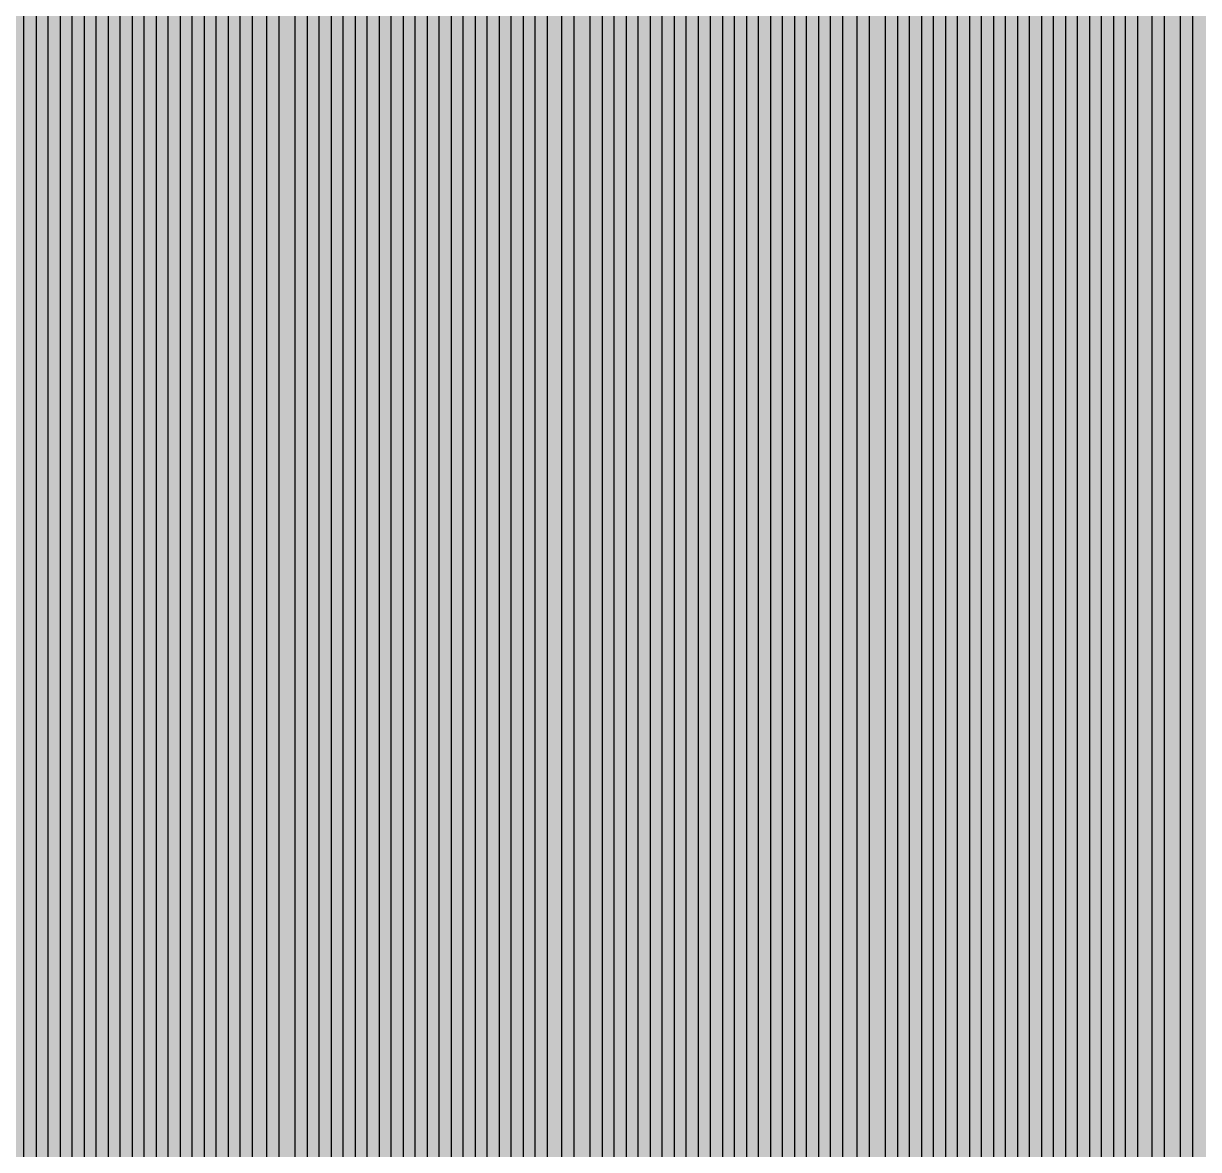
# Model space of a CAD drawing. Header units: metres. Extents: x -7220 to 10980, y -29667 to 1833.
# Drawn here: x 1201.6 to 1544, y -15556.4 to -15228.3 of the extents above; entities that cross this region are included whole.
import ezdxf

# ---------------------------------------------------------------- set-up
doc = ezdxf.new("R2010")
doc.units = ezdxf.units.M
doc.layers.add('Metal1', color=4, linetype='CONTINUOUS')
doc.layers.add('Polyimide', color=7, linetype='CONTINUOUS')

msp = doc.modelspace()

# ---------------------------------------------------------------- hatches: boundary and pattern name
at = {"layer": 'Polyimide'}
msp.add_hatch(color=7, dxfattribs=at).paths.add_polyline_path([(4099.45, -13861.55), (4142.64, -14152.77), (4214.18, -14438.35), (4313.36, -14715.55), (4439.24, -14981.69), (4590.59, -15234.21), (4765.97, -15470.68), (4963.68, -15688.82), (5181.82, -15886.53), (5418.29, -16061.91), (5670.81, -16213.26), (5936.95, -16339.14), (6214.15, -16438.32), (6499.73, -16509.85), (6790.95, -16553.05), (7085, -16567.5), (9980.38, -16567.5), (10058.79, -16571.35), (10136.45, -16582.87), (10212.6, -16601.95), (10286.52, -16628.4), (10357.49, -16661.96), (10424.83, -16702.32), (10487.89, -16749.09), (10546.06, -16801.81), (10598.78, -16859.98), (10645.55, -16923.04), (10685.91, -16990.38), (10719.48, -17061.35), (10745.93, -17135.27), (10765, -17211.43), (10776.52, -17289.08), (10780.38, -17367.5), (10780.38, -21957.3), (10741.61, -22012.91), (10705.97, -22070.59), (10673.58, -22130.14), (10644.53, -22191.39), (10618.92, -22254.16), (10596.82, -22318.25), (10578.3, -22383.46), (10563.41, -22449.6), (10552.21, -22516.46), (10544.72, -22583.84), (10540.97, -22651.53), (10540.97, -22719.32), (10544.72, -22787.01), (10552.21, -22854.38), (10563.41, -22921.24), (10578.3, -22987.38), (10596.82, -23052.6), (10618.92, -23116.68), (10644.53, -23179.45), (10673.58, -23240.71), (10705.97, -23300.26), (10741.61, -23357.93), (10780.38, -23413.54), (10780.38, -28667.5), (10776.52, -28745.91), (10765, -28823.57), (10745.93, -28899.73), (10719.48, -28973.65), (10685.91, -29044.62), (10645.55, -29111.96), (10598.78, -29175.01), (10546.06, -29233.19), (10487.89, -29285.91), (10424.83, -29332.68), (10357.49, -29373.04), (10286.52, -29406.6), (10212.6, -29433.05), (10136.45, -29452.13), (10058.79, -29463.65), (9980.38, -29467.5), (-6219.63, -29467.5), (-6298.04, -29463.65), (-6375.7, -29452.13), (-6451.85, -29433.05), (-6525.77, -29406.6), (-6596.74, -29373.04), (-6664.08, -29332.68), (-6727.14, -29285.91), (-6785.31, -29233.19), (-6838.03, -29175.01), (-6884.8, -29111.96), (-6925.16, -29044.62), (-6958.73, -28973.65), (-6985.18, -28899.73), (-7004.25, -28823.57), (-7015.77, -28745.91), (-7019.63, -28667.5), (-7019.63, -23426.32), (-6979.36, -23370.07), (-6942.33, -23311.63), (-6908.66, -23251.2), (-6878.45, -23188.96), (-6851.81, -23125.12), (-6828.81, -23059.88), (-6809.53, -22993.44), (-6794.04, -22926.02), (-6782.37, -22857.83), (-6774.57, -22789.09), (-6770.67, -22720.02), (-6770.67, -22650.84), (-6774.57, -22581.77), (-6782.37, -22513.03), (-6794.04, -22444.84), (-6809.53, -22377.42), (-6828.81, -22310.98), (-6851.81, -22245.74), (-6878.45, -22181.89), (-6908.66, -22119.66), (-6942.33, -22059.22), (-6979.36, -22000.79), (-7019.63, -21944.54), (-7019.63, -17367.5), (-7015.77, -17289.08), (-7004.25, -17211.43), (-6985.18, -17135.27), (-6958.73, -17061.35), (-6925.16, -16990.38), (-6884.8, -16923.04), (-6838.03, -16859.98), (-6785.31, -16801.81), (-6727.14, -16749.09), (-6664.08, -16702.32), (-6596.74, -16661.96), (-6525.77, -16628.4), (-6451.85, -16601.95), (-6375.7, -16582.87), (-6298.04, -16571.35), (-6219.63, -16567.5), (-3314, -16567.5), (-3019.95, -16553.05), (-2728.73, -16509.85), (-2443.15, -16438.32), (-2165.95, -16339.14), (-1899.81, -16213.26), (-1647.29, -16061.91), (-1410.82, -15886.53), (-1192.68, -15688.82), (-994.97, -15470.68), (-819.59, -15234.21), (-668.24, -14981.69), (-542.36, -14715.55), (-443.18, -14438.35), (-371.64, -14152.77), (-328.45, -13861.55), (-314, -13567.5), (-314, -13373.48), (-317.45, -13328.11), (-327.72, -13283.78), (-344.58, -13241.52), (-367.63, -13202.3), (-396.35, -13167.01), (-430.08, -13136.47), (-468.03, -13111.38), (-509.35, -13092.32), (-509.35, -13092.32), (-578.18, -13061.27), (-642.2, -13021.24), (-700.26, -12972.96), (-751.3, -12917.31), (-794.39, -12855.3), (-828.74, -12788.06), (-853.73, -12716.8), (-868.91, -12642.84), (-874, -12567.5), (-868.91, -12492.16), (-853.73, -12418.19), (-828.74, -12346.94), (-794.39, -12279.7), (-751.3, -12217.69), (-700.26, -12162.04), (-642.2, -12113.76), (-578.18, -12073.73), (-509.35, -12042.68), (-509.35, -12042.68), (-468.03, -12023.62), (-430.08, -11998.53), (-396.35, -11967.99), (-367.63, -11932.7), (-344.58, -11893.47), (-327.72, -11851.21), (-317.45, -11806.89), (-314, -11761.52), (-314, -11074.31), (-317.45, -11028.94), (-327.72, -10984.62), (-344.58, -10942.36), (-367.63, -10903.13), (-396.35, -10867.84), (-430.08, -10837.3), (-468.03, -10812.21), (-509.35, -10793.16), (-509.35, -10793.16), (-578.18, -10762.1), (-642.2, -10722.07), (-700.26, -10673.8), (-751.3, -10618.15), (-794.39, -10556.13), (-828.74, -10488.89), (-853.73, -10417.64), (-868.91, -10343.67), (-874, -10268.33), (-868.91, -10192.99), (-853.73, -10119.03), (-828.74, -10047.77), (-794.39, -9980.53), (-751.3, -9918.52), (-700.26, -9862.87), (-642.2, -9814.59), (-578.18, -9774.56), (-509.35, -9743.51), (-509.35, -9743.51), (-468.03, -9724.45), (-430.08, -9699.36), (-396.35, -9668.82), (-367.63, -9633.53), (-344.58, -9594.31), (-327.72, -9552.05), (-317.45, -9507.72), (-314, -9462.35), (-314, -8775.14), (-317.45, -8729.78), (-327.72, -8685.45), (-344.58, -8643.19), (-367.63, -8603.96), (-396.35, -8568.68), (-430.08, -8538.14), (-468.03, -8513.05), (-509.35, -8493.99), (-509.35, -8493.99), (-578.18, -8462.94), (-642.2, -8422.91), (-700.26, -8374.63), (-751.3, -8318.98), (-794.39, -8256.97), (-828.74, -8189.73), (-853.73, -8118.47), (-868.91, -8044.5), (-874, -7969.17), (-868.91, -7893.83), (-853.73, -7819.86), (-828.74, -7748.61), (-794.39, -7681.36), (-751.3, -7619.35), (-700.26, -7563.7), (-642.2, -7515.42), (-578.18, -7475.4), (-509.35, -7444.34), (-509.35, -7444.34), (-468.03, -7425.28), (-430.08, -7400.2), (-396.35, -7369.66), (-367.63, -7334.37), (-344.58, -7295.14), (-327.72, -7252.88), (-317.45, -7208.56), (-314, -7163.19), (-314, -6475.98), (-317.45, -6430.61), (-327.72, -6386.29), (-344.58, -6344.02), (-367.63, -6304.8), (-396.35, -6269.51), (-430.08, -6238.97), (-468.03, -6213.88), (-509.35, -6194.82), (-509.35, -6194.82), (-578.18, -6163.77), (-642.2, -6123.74), (-700.26, -6075.46), (-751.3, -6019.81), (-794.39, -5957.8), (-828.74, -5890.56), (-853.73, -5819.31), (-868.91, -5745.34), (-874, -5670), (-868.91, -5594.66), (-853.73, -5520.69), (-828.74, -5449.44), (-794.39, -5382.2), (-751.3, -5320.19), (-700.26, -5264.54), (-642.2, -5216.26), (-578.18, -5176.23), (-509.35, -5145.18), (-509.35, -5145.18), (-468.03, -5126.12), (-430.08, -5101.03), (-396.35, -5070.49), (-367.63, -5035.2), (-344.58, -4995.98), (-327.72, -4953.71), (-317.45, -4909.39), (-314, -4864.02), (-314, 380), (-314, 1532.5), (-269, 1532.5), (-268.78, 1525.63), (-268.1, 1518.79), (-266.98, 1512.02), (-265.42, 1505.32), (-263.43, 1498.75), (-261.01, 1492.32), (-258.17, 1486.06), (-254.93, 1480), (-251.3, 1474.17), (-247.3, 1468.58), (-242.94, 1463.27), (-238.25, 1458.25), (-233.23, 1453.56), (-227.92, 1449.2), (-222.33, 1445.2), (-216.5, 1441.57), (-210.44, 1438.33), (-204.18, 1435.49), (-197.75, 1433.07), (-191.18, 1431.08), (-184.48, 1429.52), (-177.71, 1428.4), (-170.87, 1427.72), (-164, 1427.5), (-157.13, 1427.72), (-150.29, 1428.4), (-143.52, 1429.52), (-136.82, 1431.08), (-130.25, 1433.07), (-123.82, 1435.49), (-117.56, 1438.33), (-111.5, 1441.57), (-105.67, 1445.2), (-100.08, 1449.2), (-94.77, 1453.56), (-89.75, 1458.25), (-85.06, 1463.27), (-80.7, 1468.58), (-76.7, 1474.17), (-73.07, 1480), (-69.83, 1486.06), (-66.99, 1492.32), (-64.57, 1498.75), (-62.58, 1505.32), (-61.02, 1512.02), (-59.9, 1518.79), (-59.22, 1525.63), (-59, 1532.5), (1786, 1532.5), (3835, 1532.5), (3835.21, 1539.04), (3835.86, 1545.55), (3836.92, 1552.01), (3838.41, 1558.38), (3840.31, 1564.64), (3842.61, 1570.77), (3845.31, 1576.73), (3848.4, 1582.5), (3851.85, 1588.06), (3855.66, 1593.38), (3859.82, 1598.43), (3864.29, 1603.21), (3869.07, 1607.68), (3874.12, 1611.84), (3879.44, 1615.65), (3885, 1619.1), (3890.77, 1622.19), (3896.73, 1624.89), (3902.86, 1627.19), (3909.12, 1629.09), (3915.49, 1630.58), (3921.95, 1631.64), (3928.46, 1632.29), (3935, 1632.5), (3941.54, 1632.29), (3948.05, 1631.64), (3954.51, 1630.58), (3960.88, 1629.09), (3967.14, 1627.19), (3973.27, 1624.89), (3979.23, 1622.19), (3985, 1619.1), (3990.56, 1615.65), (3995.88, 1611.84), (4000.93, 1607.68), (4005.71, 1603.21), (4010.18, 1598.43), (4014.34, 1593.38), (4018.15, 1588.06), (4021.6, 1582.5), (4024.69, 1576.73), (4027.39, 1570.77), (4029.69, 1564.64), (4031.59, 1558.38), (4033.08, 1552.01), (4034.14, 1545.55), (4034.79, 1539.04), (4035, 1532.5), (4085, 1532.5), (4085, 380), (4085, 330), (4085, -4864.02), (4088.45, -4909.39), (4098.72, -4953.71), (4115.58, -4995.98), (4138.63, -5035.2), (4167.35, -5070.49), (4201.08, -5101.03), (4239.03, -5126.12), (4280.35, -5145.18), (4280.35, -5145.18), (4349.18, -5176.23), (4413.2, -5216.26), (4471.26, -5264.54), (4522.3, -5320.19), (4565.39, -5382.2), (4599.74, -5449.44), (4624.73, -5520.69), (4639.91, -5594.66), (4645, -5670), (4639.91, -5745.34), (4624.73, -5819.31), (4599.74, -5890.56), (4565.39, -5957.8), (4522.3, -6019.81), (4471.26, -6075.46), (4413.2, -6123.74), (4349.18, -6163.77), (4280.35, -6194.82), (4239.03, -6213.88), (4201.08, -6238.97), (4167.35, -6269.51), (4138.63, -6304.8), (4115.58, -6344.02), (4098.72, -6386.29), (4088.45, -6430.61), (4085, -6475.98), (4085, -13567.5), (4099.45, -13861.55)])

# ---------------------------------------------------------------- linework, layer by layer
at = {"layer": 'Metal1'}
for points in [[(1201.75, -15575.7), (1201.75, -15552.84), (1201.75, -15529.98), (1201.75, -15507.13), (1201.75, -15484.27), (1201.75, -15461.41), (1201.75, -15438.56), (1201.75, -15415.7), (1201.75, -15392.84), (1201.75, -15369.99), (1201.75, -15347.13), (1201.75, -15324.27), (1201.75, -15301.42), (1201.75, -15278.56), (1201.75, -15255.7), (1201.75, -15232.85), (1201.75, -15209.99)], [(1205.25, -15209.99), (1205.25, -15232.85), (1205.25, -15255.7), (1205.25, -15278.56), (1205.25, -15301.42), (1205.25, -15324.27), (1205.25, -15347.13), (1205.25, -15369.99), (1205.25, -15392.84), (1205.25, -15415.7), (1205.25, -15438.56), (1205.25, -15461.41), (1205.25, -15484.27), (1205.25, -15507.13), (1205.25, -15529.98), (1205.25, -15552.84), (1205.25, -15575.7)], [(1208.75, -15575.7), (1208.75, -15552.84), (1208.75, -15529.98), (1208.75, -15507.13), (1208.75, -15484.27), (1208.75, -15461.41), (1208.75, -15438.56), (1208.75, -15415.7), (1208.75, -15392.84), (1208.75, -15369.99), (1208.75, -15347.13), (1208.75, -15324.27), (1208.75, -15301.42), (1208.75, -15278.56), (1208.75, -15255.7), (1208.75, -15232.85), (1208.75, -15209.99)], [(1212.25, -15209.99), (1212.25, -15232.85), (1212.25, -15255.7), (1212.25, -15278.56), (1212.25, -15301.42), (1212.25, -15324.27), (1212.25, -15347.13), (1212.25, -15369.99), (1212.25, -15392.84), (1212.25, -15415.7), (1212.25, -15438.56), (1212.25, -15461.41), (1212.25, -15484.27), (1212.25, -15507.13), (1212.25, -15529.98), (1212.25, -15552.84), (1212.25, -15575.7)], [(1215.75, -15575.7), (1215.75, -15552.84), (1215.75, -15529.98), (1215.75, -15507.13), (1215.75, -15484.27), (1215.75, -15461.41), (1215.75, -15438.56), (1215.75, -15415.7), (1215.75, -15392.84), (1215.75, -15369.99), (1215.75, -15347.13), (1215.75, -15324.27), (1215.75, -15301.42), (1215.75, -15278.56), (1215.75, -15255.7), (1215.75, -15232.85), (1215.75, -15209.99)], [(1219.25, -15209.99), (1219.25, -15232.85), (1219.25, -15255.7), (1219.25, -15278.56), (1219.25, -15301.42), (1219.25, -15324.27), (1219.25, -15347.13), (1219.25, -15369.99), (1219.25, -15392.84), (1219.25, -15415.7), (1219.25, -15438.56), (1219.25, -15461.41), (1219.25, -15484.27), (1219.25, -15507.13), (1219.25, -15529.98), (1219.25, -15552.84), (1219.25, -15575.7)], [(1222.75, -15575.7), (1222.75, -15552.84), (1222.75, -15529.98), (1222.75, -15507.13), (1222.75, -15484.27), (1222.75, -15461.41), (1222.75, -15438.56), (1222.75, -15415.7), (1222.75, -15392.84), (1222.75, -15369.99), (1222.75, -15347.13), (1222.75, -15324.27), (1222.75, -15301.42), (1222.75, -15278.56), (1222.75, -15255.7), (1222.75, -15232.85), (1222.75, -15209.99)], [(1226.25, -15209.99), (1226.25, -15232.85), (1226.25, -15255.7), (1226.25, -15278.56), (1226.25, -15301.42), (1226.25, -15324.27), (1226.25, -15347.13), (1226.25, -15369.99), (1226.25, -15392.84), (1226.25, -15415.7), (1226.25, -15438.56), (1226.25, -15461.41), (1226.25, -15484.27), (1226.25, -15507.13), (1226.25, -15529.98), (1226.25, -15552.84), (1226.25, -15575.7)], [(1229.75, -15575.7), (1229.75, -15552.84), (1229.75, -15529.98), (1229.75, -15507.13), (1229.75, -15484.27), (1229.75, -15461.41), (1229.75, -15438.56), (1229.75, -15415.7), (1229.75, -15392.84), (1229.75, -15369.99), (1229.75, -15347.13), (1229.75, -15324.27), (1229.75, -15301.42), (1229.75, -15278.56), (1229.75, -15255.7), (1229.75, -15232.85), (1229.75, -15209.99)], [(1233.25, -15209.99), (1233.25, -15232.85), (1233.25, -15255.7), (1233.25, -15278.56), (1233.25, -15301.42), (1233.25, -15324.27), (1233.25, -15347.13), (1233.25, -15369.99), (1233.25, -15392.84), (1233.25, -15415.7), (1233.25, -15438.56), (1233.25, -15461.41), (1233.25, -15484.27), (1233.25, -15507.13), (1233.25, -15529.98), (1233.25, -15552.84), (1233.25, -15575.7)], [(1236.75, -15575.7), (1236.75, -15552.84), (1236.75, -15529.98), (1236.75, -15507.13), (1236.75, -15484.27), (1236.75, -15461.41), (1236.75, -15438.56), (1236.75, -15415.7), (1236.75, -15392.84), (1236.75, -15369.99), (1236.75, -15347.13), (1236.75, -15324.27), (1236.75, -15301.42), (1236.75, -15278.56), (1236.75, -15255.7), (1236.75, -15232.85), (1236.75, -15209.99)], [(1240.25, -15209.99), (1240.25, -15232.85), (1240.25, -15255.7), (1240.25, -15278.56), (1240.25, -15301.42), (1240.25, -15324.27), (1240.25, -15347.13), (1240.25, -15369.99), (1240.25, -15392.84), (1240.25, -15415.7), (1240.25, -15438.56), (1240.25, -15461.41), (1240.25, -15484.27), (1240.25, -15507.13), (1240.25, -15529.98), (1240.25, -15552.84), (1240.25, -15575.7)], [(1243.75, -15575.7), (1243.75, -15552.84), (1243.75, -15529.98), (1243.75, -15507.13), (1243.75, -15484.27), (1243.75, -15461.41), (1243.75, -15438.56), (1243.75, -15415.7), (1243.75, -15392.84), (1243.75, -15369.99), (1243.75, -15347.13), (1243.75, -15324.27), (1243.75, -15301.42), (1243.75, -15278.56), (1243.75, -15255.7), (1243.75, -15232.85), (1243.75, -15209.99)], [(1247.25, -15209.99), (1247.25, -15232.85), (1247.25, -15255.7), (1247.25, -15278.56), (1247.25, -15301.42), (1247.25, -15324.27), (1247.25, -15347.13), (1247.25, -15369.99), (1247.25, -15392.84), (1247.25, -15415.7), (1247.25, -15438.56), (1247.25, -15461.41), (1247.25, -15484.27), (1247.25, -15507.13), (1247.25, -15529.98), (1247.25, -15552.84), (1247.25, -15575.7)], [(1250.75, -15575.7), (1250.75, -15552.84), (1250.75, -15529.98), (1250.75, -15507.13), (1250.75, -15484.27), (1250.75, -15461.41), (1250.75, -15438.56), (1250.75, -15415.7), (1250.75, -15392.84), (1250.75, -15369.99), (1250.75, -15347.13), (1250.75, -15324.27), (1250.75, -15301.42), (1250.75, -15278.56), (1250.75, -15255.7), (1250.75, -15232.85), (1250.75, -15209.99)], [(1254.25, -15209.99), (1254.25, -15232.85), (1254.25, -15255.7), (1254.25, -15278.56), (1254.25, -15301.42), (1254.25, -15324.27), (1254.25, -15347.13), (1254.25, -15369.99), (1254.25, -15392.84), (1254.25, -15415.7), (1254.25, -15438.56), (1254.25, -15461.41), (1254.25, -15484.27), (1254.25, -15507.13), (1254.25, -15529.98), (1254.25, -15552.84), (1254.25, -15575.7)], [(1257.75, -15575.7), (1257.75, -15552.84), (1257.75, -15529.98), (1257.75, -15507.13), (1257.75, -15484.27), (1257.75, -15461.41), (1257.75, -15438.56), (1257.75, -15415.7), (1257.75, -15392.84), (1257.75, -15369.99), (1257.75, -15347.13), (1257.75, -15324.27), (1257.75, -15301.42), (1257.75, -15278.56), (1257.75, -15255.7), (1257.75, -15232.85), (1257.75, -15209.99)], [(1261.25, -15209.99), (1261.25, -15232.85), (1261.25, -15255.7), (1261.25, -15278.56), (1261.25, -15301.42), (1261.25, -15324.27), (1261.25, -15347.13), (1261.25, -15369.99), (1261.25, -15392.84), (1261.25, -15415.7), (1261.25, -15438.56), (1261.25, -15461.41), (1261.25, -15484.27), (1261.25, -15507.13), (1261.25, -15529.98), (1261.25, -15552.84), (1261.25, -15575.7)], [(1264.75, -15575.7), (1264.75, -15552.84), (1264.75, -15529.98), (1264.75, -15507.13), (1264.75, -15484.27), (1264.75, -15461.41), (1264.75, -15438.56), (1264.75, -15415.7), (1264.75, -15392.84), (1264.75, -15369.99), (1264.75, -15347.13), (1264.75, -15324.27), (1264.75, -15301.42), (1264.75, -15278.56), (1264.75, -15255.7), (1264.75, -15232.85), (1264.75, -15209.99)], [(1268.25, -15209.99), (1268.25, -15232.85), (1268.25, -15255.7), (1268.25, -15278.56), (1268.25, -15301.42), (1268.25, -15324.27), (1268.25, -15347.13), (1268.25, -15369.99), (1268.25, -15392.84), (1268.25, -15415.7), (1268.25, -15438.56), (1268.25, -15461.41), (1268.25, -15484.27), (1268.25, -15507.13), (1268.25, -15529.98), (1268.25, -15552.84), (1268.25, -15575.7)], [(1272.5, -15575.7), (1272.5, -15552.84), (1272.5, -15529.98), (1272.5, -15507.13), (1272.5, -15484.27), (1272.5, -15461.41), (1272.5, -15438.56), (1272.5, -15415.7), (1272.5, -15392.84), (1272.5, -15369.99), (1272.5, -15347.13), (1272.5, -15324.27), (1272.5, -15301.42), (1272.5, -15278.56), (1272.5, -15255.7), (1272.5, -15232.85), (1272.5, -15209.99)], [(1276, -15209.99), (1276, -15232.85), (1276, -15255.7), (1276, -15278.56), (1276, -15301.42), (1276, -15324.27), (1276, -15347.13), (1276, -15369.99), (1276, -15392.84), (1276, -15415.7), (1276, -15438.56), (1276, -15461.41), (1276, -15484.27), (1276, -15507.13), (1276, -15529.98), (1276, -15552.84), (1276, -15575.7)], [(1280.75, -15575.7), (1280.75, -15552.84), (1280.75, -15529.98), (1280.75, -15507.13), (1280.75, -15484.27), (1280.75, -15461.41), (1280.75, -15438.56), (1280.75, -15415.7), (1280.75, -15392.84), (1280.75, -15369.99), (1280.75, -15347.13), (1280.75, -15324.27), (1280.75, -15301.42), (1280.75, -15278.56), (1280.75, -15255.7), (1280.75, -15232.85), (1280.75, -15209.99)], [(1284.25, -15209.99), (1284.25, -15232.85), (1284.25, -15255.7), (1284.25, -15278.56), (1284.25, -15301.42), (1284.25, -15324.27), (1284.25, -15347.13), (1284.25, -15369.99), (1284.25, -15392.84), (1284.25, -15415.7), (1284.25, -15438.56), (1284.25, -15461.41), (1284.25, -15484.27), (1284.25, -15507.13), (1284.25, -15529.98), (1284.25, -15552.84), (1284.25, -15575.7)], [(1287.75, -15575.7), (1287.75, -15552.84), (1287.75, -15529.98), (1287.75, -15507.13), (1287.75, -15484.27), (1287.75, -15461.41), (1287.75, -15438.56), (1287.75, -15415.7), (1287.75, -15392.84), (1287.75, -15369.99), (1287.75, -15347.13), (1287.75, -15324.27), (1287.75, -15301.42), (1287.75, -15278.56), (1287.75, -15255.7), (1287.75, -15232.85), (1287.75, -15209.99)], [(1291.25, -15209.99), (1291.25, -15232.85), (1291.25, -15255.7), (1291.25, -15278.56), (1291.25, -15301.42), (1291.25, -15324.27), (1291.25, -15347.13), (1291.25, -15369.99), (1291.25, -15392.84), (1291.25, -15415.7), (1291.25, -15438.56), (1291.25, -15461.41), (1291.25, -15484.27), (1291.25, -15507.13), (1291.25, -15529.98), (1291.25, -15552.84), (1291.25, -15575.7)], [(1294.75, -15575.7), (1294.75, -15552.84), (1294.75, -15529.98), (1294.75, -15507.13), (1294.75, -15484.27), (1294.75, -15461.41), (1294.75, -15438.56), (1294.75, -15415.7), (1294.75, -15392.84), (1294.75, -15369.99), (1294.75, -15347.13), (1294.75, -15324.27), (1294.75, -15301.42), (1294.75, -15278.56), (1294.75, -15255.7), (1294.75, -15232.85), (1294.75, -15209.99)], [(1298.25, -15209.99), (1298.25, -15232.85), (1298.25, -15255.7), (1298.25, -15278.56), (1298.25, -15301.42), (1298.25, -15324.27), (1298.25, -15347.13), (1298.25, -15369.99), (1298.25, -15392.84), (1298.25, -15415.7), (1298.25, -15438.56), (1298.25, -15461.41), (1298.25, -15484.27), (1298.25, -15507.13), (1298.25, -15529.98), (1298.25, -15552.84), (1298.25, -15575.7)], [(1301.75, -15575.7), (1301.75, -15552.84), (1301.75, -15529.98), (1301.75, -15507.13), (1301.75, -15484.27), (1301.75, -15461.41), (1301.75, -15438.56), (1301.75, -15415.7), (1301.75, -15392.84), (1301.75, -15369.99), (1301.75, -15347.13), (1301.75, -15324.27), (1301.75, -15301.42), (1301.75, -15278.56), (1301.75, -15255.7), (1301.75, -15232.85), (1301.75, -15209.99)], [(1305.25, -15209.99), (1305.25, -15232.85), (1305.25, -15255.7), (1305.25, -15278.56), (1305.25, -15301.42), (1305.25, -15324.27), (1305.25, -15347.13), (1305.25, -15369.99), (1305.25, -15392.84), (1305.25, -15415.7), (1305.25, -15438.56), (1305.25, -15461.41), (1305.25, -15484.27), (1305.25, -15507.13), (1305.25, -15529.98), (1305.25, -15552.84), (1305.25, -15575.7)], [(1308.75, -15575.7), (1308.75, -15552.84), (1308.75, -15529.98), (1308.75, -15507.13), (1308.75, -15484.27), (1308.75, -15461.41), (1308.75, -15438.56), (1308.75, -15415.7), (1308.75, -15392.84), (1308.75, -15369.99), (1308.75, -15347.13), (1308.75, -15324.27), (1308.75, -15301.42), (1308.75, -15278.56), (1308.75, -15255.7), (1308.75, -15232.85), (1308.75, -15209.99)], [(1312.25, -15209.99), (1312.25, -15232.85), (1312.25, -15255.7), (1312.25, -15278.56), (1312.25, -15301.42), (1312.25, -15324.27), (1312.25, -15347.13), (1312.25, -15369.99), (1312.25, -15392.84), (1312.25, -15415.7), (1312.25, -15438.56), (1312.25, -15461.41), (1312.25, -15484.27), (1312.25, -15507.13), (1312.25, -15529.98), (1312.25, -15552.84), (1312.25, -15575.7)], [(1315.75, -15575.7), (1315.75, -15552.84), (1315.75, -15529.98), (1315.75, -15507.13), (1315.75, -15484.27), (1315.75, -15461.41), (1315.75, -15438.56), (1315.75, -15415.7), (1315.75, -15392.84), (1315.75, -15369.99), (1315.75, -15347.13), (1315.75, -15324.27), (1315.75, -15301.42), (1315.75, -15278.56), (1315.75, -15255.7), (1315.75, -15232.85), (1315.75, -15209.99)], [(1319.25, -15209.99), (1319.25, -15232.85), (1319.25, -15255.7), (1319.25, -15278.56), (1319.25, -15301.42), (1319.25, -15324.27), (1319.25, -15347.13), (1319.25, -15369.99), (1319.25, -15392.84), (1319.25, -15415.7), (1319.25, -15438.56), (1319.25, -15461.41), (1319.25, -15484.27), (1319.25, -15507.13), (1319.25, -15529.98), (1319.25, -15552.84), (1319.25, -15575.7)], [(1322.75, -15575.7), (1322.75, -15552.84), (1322.75, -15529.98), (1322.75, -15507.13), (1322.75, -15484.27), (1322.75, -15461.41), (1322.75, -15438.56), (1322.75, -15415.7), (1322.75, -15392.84), (1322.75, -15369.99), (1322.75, -15347.13), (1322.75, -15324.27), (1322.75, -15301.42), (1322.75, -15278.56), (1322.75, -15255.7), (1322.75, -15232.85), (1322.75, -15209.99)], [(1326.25, -15209.99), (1326.25, -15232.85), (1326.25, -15255.7), (1326.25, -15278.56), (1326.25, -15301.42), (1326.25, -15324.27), (1326.25, -15347.13), (1326.25, -15369.99), (1326.25, -15392.84), (1326.25, -15415.7), (1326.25, -15438.56), (1326.25, -15461.41), (1326.25, -15484.27), (1326.25, -15507.13), (1326.25, -15529.98), (1326.25, -15552.84), (1326.25, -15575.7)], [(1329.75, -15575.7), (1329.75, -15552.84), (1329.75, -15529.98), (1329.75, -15507.13), (1329.75, -15484.27), (1329.75, -15461.41), (1329.75, -15438.56), (1329.75, -15415.7), (1329.75, -15392.84), (1329.75, -15369.99), (1329.75, -15347.13), (1329.75, -15324.27), (1329.75, -15301.42), (1329.75, -15278.56), (1329.75, -15255.7), (1329.75, -15232.85), (1329.75, -15209.99)], [(1333.25, -15209.99), (1333.25, -15232.85), (1333.25, -15255.7), (1333.25, -15278.56), (1333.25, -15301.42), (1333.25, -15324.27), (1333.25, -15347.13), (1333.25, -15369.99), (1333.25, -15392.84), (1333.25, -15415.7), (1333.25, -15438.56), (1333.25, -15461.41), (1333.25, -15484.27), (1333.25, -15507.13), (1333.25, -15529.98), (1333.25, -15552.84), (1333.25, -15575.7)], [(1336.75, -15575.7), (1336.75, -15552.84), (1336.75, -15529.98), (1336.75, -15507.13), (1336.75, -15484.27), (1336.75, -15461.41), (1336.75, -15438.56), (1336.75, -15415.7), (1336.75, -15392.84), (1336.75, -15369.99), (1336.75, -15347.13), (1336.75, -15324.27), (1336.75, -15301.42), (1336.75, -15278.56), (1336.75, -15255.7), (1336.75, -15232.85), (1336.75, -15209.99)], [(1340.25, -15209.99), (1340.25, -15232.85), (1340.25, -15255.7), (1340.25, -15278.56), (1340.25, -15301.42), (1340.25, -15324.27), (1340.25, -15347.13), (1340.25, -15369.99), (1340.25, -15392.84), (1340.25, -15415.7), (1340.25, -15438.56), (1340.25, -15461.41), (1340.25, -15484.27), (1340.25, -15507.13), (1340.25, -15529.98), (1340.25, -15552.84), (1340.25, -15575.7)], [(1343.75, -15575.7), (1343.75, -15552.84), (1343.75, -15529.98), (1343.75, -15507.13), (1343.75, -15484.27), (1343.75, -15461.41), (1343.75, -15438.56), (1343.75, -15415.7), (1343.75, -15392.84), (1343.75, -15369.99), (1343.75, -15347.13), (1343.75, -15324.27), (1343.75, -15301.42), (1343.75, -15278.56), (1343.75, -15255.7), (1343.75, -15232.85), (1343.75, -15209.99)], [(1347.25, -15209.99), (1347.25, -15232.85), (1347.25, -15255.7), (1347.25, -15278.56), (1347.25, -15301.42), (1347.25, -15324.27), (1347.25, -15347.13), (1347.25, -15369.99), (1347.25, -15392.84), (1347.25, -15415.7), (1347.25, -15438.56), (1347.25, -15461.41), (1347.25, -15484.27), (1347.25, -15507.13), (1347.25, -15529.98), (1347.25, -15552.84), (1347.25, -15575.7)], [(1350.75, -15575.7), (1350.75, -15552.84), (1350.75, -15529.98), (1350.75, -15507.13), (1350.75, -15484.27), (1350.75, -15461.41), (1350.75, -15438.56), (1350.75, -15415.7), (1350.75, -15392.84), (1350.75, -15369.99), (1350.75, -15347.13), (1350.75, -15324.27), (1350.75, -15301.42), (1350.75, -15278.56), (1350.75, -15255.7), (1350.75, -15232.85), (1350.75, -15209.99)], [(1354.25, -15209.99), (1354.25, -15232.85), (1354.25, -15255.7), (1354.25, -15278.56), (1354.25, -15301.42), (1354.25, -15324.27), (1354.25, -15347.13), (1354.25, -15369.99), (1354.25, -15392.84), (1354.25, -15415.7), (1354.25, -15438.56), (1354.25, -15461.41), (1354.25, -15484.27), (1354.25, -15507.13), (1354.25, -15529.98), (1354.25, -15552.84), (1354.25, -15575.7)], [(1358.5, -15575.7), (1358.5, -15552.84), (1358.5, -15529.98), (1358.5, -15507.13), (1358.5, -15484.27), (1358.5, -15461.41), (1358.5, -15438.56), (1358.5, -15415.7), (1358.5, -15392.84), (1358.5, -15369.99), (1358.5, -15347.13), (1358.5, -15324.27), (1358.5, -15301.42), (1358.5, -15278.56), (1358.5, -15255.7), (1358.5, -15232.85), (1358.5, -15209.99)], [(1362, -15209.99), (1362, -15232.85), (1362, -15255.7), (1362, -15278.56), (1362, -15301.42), (1362, -15324.27), (1362, -15347.13), (1362, -15369.99), (1362, -15392.84), (1362, -15415.7), (1362, -15438.56), (1362, -15461.41), (1362, -15484.27), (1362, -15507.13), (1362, -15529.98), (1362, -15552.84), (1362, -15575.7)], [(1366.75, -15575.7), (1366.75, -15552.84), (1366.75, -15529.98), (1366.75, -15507.13), (1366.75, -15484.27), (1366.75, -15461.41), (1366.75, -15438.56), (1366.75, -15415.7), (1366.75, -15392.84), (1366.75, -15369.99), (1366.75, -15347.13), (1366.75, -15324.27), (1366.75, -15301.42), (1366.75, -15278.56), (1366.75, -15255.7), (1366.75, -15232.85), (1366.75, -15209.99)], [(1370.25, -15209.99), (1370.25, -15232.85), (1370.25, -15255.7), (1370.25, -15278.56), (1370.25, -15301.42), (1370.25, -15324.27), (1370.25, -15347.13), (1370.25, -15369.99), (1370.25, -15392.84), (1370.25, -15415.7), (1370.25, -15438.56), (1370.25, -15461.41), (1370.25, -15484.27), (1370.25, -15507.13), (1370.25, -15529.98), (1370.25, -15552.84), (1370.25, -15575.7)], [(1373.75, -15575.7), (1373.75, -15552.84), (1373.75, -15529.98), (1373.75, -15507.13), (1373.75, -15484.27), (1373.75, -15461.41), (1373.75, -15438.56), (1373.75, -15415.7), (1373.75, -15392.84), (1373.75, -15369.99), (1373.75, -15347.13), (1373.75, -15324.27), (1373.75, -15301.42), (1373.75, -15278.56), (1373.75, -15255.7), (1373.75, -15232.85), (1373.75, -15209.99)], [(1377.25, -15209.99), (1377.25, -15232.85), (1377.25, -15255.7), (1377.25, -15278.56), (1377.25, -15301.42), (1377.25, -15324.27), (1377.25, -15347.13), (1377.25, -15369.99), (1377.25, -15392.84), (1377.25, -15415.7), (1377.25, -15438.56), (1377.25, -15461.41), (1377.25, -15484.27), (1377.25, -15507.13), (1377.25, -15529.98), (1377.25, -15552.84), (1377.25, -15575.7)], [(1380.75, -15575.7), (1380.75, -15552.84), (1380.75, -15529.98), (1380.75, -15507.13), (1380.75, -15484.27), (1380.75, -15461.41), (1380.75, -15438.56), (1380.75, -15415.7), (1380.75, -15392.84), (1380.75, -15369.99), (1380.75, -15347.13), (1380.75, -15324.27), (1380.75, -15301.42), (1380.75, -15278.56), (1380.75, -15255.7), (1380.75, -15232.85), (1380.75, -15209.99)], [(1384.25, -15209.99), (1384.25, -15232.85), (1384.25, -15255.7), (1384.25, -15278.56), (1384.25, -15301.42), (1384.25, -15324.27), (1384.25, -15347.13), (1384.25, -15369.99), (1384.25, -15392.84), (1384.25, -15415.7), (1384.25, -15438.56), (1384.25, -15461.41), (1384.25, -15484.27), (1384.25, -15507.13), (1384.25, -15529.98), (1384.25, -15552.84), (1384.25, -15575.7)], [(1387.75, -15575.7), (1387.75, -15552.84), (1387.75, -15529.98), (1387.75, -15507.13), (1387.75, -15484.27), (1387.75, -15461.41), (1387.75, -15438.56), (1387.75, -15415.7), (1387.75, -15392.84), (1387.75, -15369.99), (1387.75, -15347.13), (1387.75, -15324.27), (1387.75, -15301.42), (1387.75, -15278.56), (1387.75, -15255.7), (1387.75, -15232.85), (1387.75, -15209.99)], [(1391.25, -15209.99), (1391.25, -15232.85), (1391.25, -15255.7), (1391.25, -15278.56), (1391.25, -15301.42), (1391.25, -15324.27), (1391.25, -15347.13), (1391.25, -15369.99), (1391.25, -15392.84), (1391.25, -15415.7), (1391.25, -15438.56), (1391.25, -15461.41), (1391.25, -15484.27), (1391.25, -15507.13), (1391.25, -15529.98), (1391.25, -15552.84), (1391.25, -15575.7)], [(1394.75, -15575.7), (1394.75, -15552.84), (1394.75, -15529.98), (1394.75, -15507.13), (1394.75, -15484.27), (1394.75, -15461.41), (1394.75, -15438.56), (1394.75, -15415.7), (1394.75, -15392.84), (1394.75, -15369.99), (1394.75, -15347.13), (1394.75, -15324.27), (1394.75, -15301.42), (1394.75, -15278.56), (1394.75, -15255.7), (1394.75, -15232.85), (1394.75, -15209.99)], [(1398.25, -15209.99), (1398.25, -15232.85), (1398.25, -15255.7), (1398.25, -15278.56), (1398.25, -15301.42), (1398.25, -15324.27), (1398.25, -15347.13), (1398.25, -15369.99), (1398.25, -15392.84), (1398.25, -15415.7), (1398.25, -15438.56), (1398.25, -15461.41), (1398.25, -15484.27), (1398.25, -15507.13), (1398.25, -15529.98), (1398.25, -15552.84), (1398.25, -15575.7)], [(1401.75, -15575.7), (1401.75, -15552.84), (1401.75, -15529.98), (1401.75, -15507.13), (1401.75, -15484.27), (1401.75, -15461.41), (1401.75, -15438.56), (1401.75, -15415.7), (1401.75, -15392.84), (1401.75, -15369.99), (1401.75, -15347.13), (1401.75, -15324.27), (1401.75, -15301.42), (1401.75, -15278.56), (1401.75, -15255.7), (1401.75, -15232.85), (1401.75, -15209.99)], [(1405.25, -15209.99), (1405.25, -15232.85), (1405.25, -15255.7), (1405.25, -15278.56), (1405.25, -15301.42), (1405.25, -15324.27), (1405.25, -15347.13), (1405.25, -15369.99), (1405.25, -15392.84), (1405.25, -15415.7), (1405.25, -15438.56), (1405.25, -15461.41), (1405.25, -15484.27), (1405.25, -15507.13), (1405.25, -15529.98), (1405.25, -15552.84), (1405.25, -15575.7)], [(1408.75, -15575.7), (1408.75, -15552.84), (1408.75, -15529.98), (1408.75, -15507.13), (1408.75, -15484.27), (1408.75, -15461.41), (1408.75, -15438.56), (1408.75, -15415.7), (1408.75, -15392.84), (1408.75, -15369.99), (1408.75, -15347.13), (1408.75, -15324.27), (1408.75, -15301.42), (1408.75, -15278.56), (1408.75, -15255.7), (1408.75, -15232.85), (1408.75, -15209.99)], [(1412.25, -15209.99), (1412.25, -15232.85), (1412.25, -15255.7), (1412.25, -15278.56), (1412.25, -15301.42), (1412.25, -15324.27), (1412.25, -15347.13), (1412.25, -15369.99), (1412.25, -15392.84), (1412.25, -15415.7), (1412.25, -15438.56), (1412.25, -15461.41), (1412.25, -15484.27), (1412.25, -15507.13), (1412.25, -15529.98), (1412.25, -15552.84), (1412.25, -15575.7)], [(1415.75, -15575.7), (1415.75, -15552.84), (1415.75, -15529.98), (1415.75, -15507.13), (1415.75, -15484.27), (1415.75, -15461.41), (1415.75, -15438.56), (1415.75, -15415.7), (1415.75, -15392.84), (1415.75, -15369.99), (1415.75, -15347.13), (1415.75, -15324.27), (1415.75, -15301.42), (1415.75, -15278.56), (1415.75, -15255.7), (1415.75, -15232.85), (1415.75, -15209.99)], [(1419.25, -15209.99), (1419.25, -15232.85), (1419.25, -15255.7), (1419.25, -15278.56), (1419.25, -15301.42), (1419.25, -15324.27), (1419.25, -15347.13), (1419.25, -15369.99), (1419.25, -15392.84), (1419.25, -15415.7), (1419.25, -15438.56), (1419.25, -15461.41), (1419.25, -15484.27), (1419.25, -15507.13), (1419.25, -15529.98), (1419.25, -15552.84), (1419.25, -15575.7)], [(1422.75, -15575.7), (1422.75, -15552.84), (1422.75, -15529.98), (1422.75, -15507.13), (1422.75, -15484.27), (1422.75, -15461.41), (1422.75, -15438.56), (1422.75, -15415.7), (1422.75, -15392.84), (1422.75, -15369.99), (1422.75, -15347.13), (1422.75, -15324.27), (1422.75, -15301.42), (1422.75, -15278.56), (1422.75, -15255.7), (1422.75, -15232.85), (1422.75, -15209.99)], [(1426.25, -15209.99), (1426.25, -15232.85), (1426.25, -15255.7), (1426.25, -15278.56), (1426.25, -15301.42), (1426.25, -15324.27), (1426.25, -15347.13), (1426.25, -15369.99), (1426.25, -15392.84), (1426.25, -15415.7), (1426.25, -15438.56), (1426.25, -15461.41), (1426.25, -15484.27), (1426.25, -15507.13), (1426.25, -15529.98), (1426.25, -15552.84), (1426.25, -15575.7)], [(1429.75, -15575.7), (1429.75, -15552.84), (1429.75, -15529.98), (1429.75, -15507.13), (1429.75, -15484.27), (1429.75, -15461.41), (1429.75, -15438.56), (1429.75, -15415.7), (1429.75, -15392.84), (1429.75, -15369.99), (1429.75, -15347.13), (1429.75, -15324.27), (1429.75, -15301.42), (1429.75, -15278.56), (1429.75, -15255.7), (1429.75, -15232.85), (1429.75, -15209.99)], [(1433.25, -15209.99), (1433.25, -15232.85), (1433.25, -15255.7), (1433.25, -15278.56), (1433.25, -15301.42), (1433.25, -15324.27), (1433.25, -15347.13), (1433.25, -15369.99), (1433.25, -15392.84), (1433.25, -15415.7), (1433.25, -15438.56), (1433.25, -15461.41), (1433.25, -15484.27), (1433.25, -15507.13), (1433.25, -15529.98), (1433.25, -15552.84), (1433.25, -15575.7)], [(1436.75, -15575.7), (1436.75, -15552.84), (1436.75, -15529.98), (1436.75, -15507.13), (1436.75, -15484.27), (1436.75, -15461.41), (1436.75, -15438.56), (1436.75, -15415.7), (1436.75, -15392.84), (1436.75, -15369.99), (1436.75, -15347.13), (1436.75, -15324.27), (1436.75, -15301.42), (1436.75, -15278.56), (1436.75, -15255.7), (1436.75, -15232.85), (1436.75, -15209.99)], [(1440.25, -15209.99), (1440.25, -15232.85), (1440.25, -15255.7), (1440.25, -15278.56), (1440.25, -15301.42), (1440.25, -15324.27), (1440.25, -15347.13), (1440.25, -15369.99), (1440.25, -15392.84), (1440.25, -15415.7), (1440.25, -15438.56), (1440.25, -15461.41), (1440.25, -15484.27), (1440.25, -15507.13), (1440.25, -15529.98), (1440.25, -15552.84), (1440.25, -15575.7)], [(1444.5, -15575.7), (1444.5, -15552.84), (1444.5, -15529.98), (1444.5, -15507.13), (1444.5, -15484.27), (1444.5, -15461.41), (1444.5, -15438.56), (1444.5, -15415.7), (1444.5, -15392.84), (1444.5, -15369.99), (1444.5, -15347.13), (1444.5, -15324.27), (1444.5, -15301.42), (1444.5, -15278.56), (1444.5, -15255.7), (1444.5, -15232.85), (1444.5, -15209.99)], [(1448, -15209.99), (1448, -15232.85), (1448, -15255.7), (1448, -15278.56), (1448, -15301.42), (1448, -15324.27), (1448, -15347.13), (1448, -15369.99), (1448, -15392.84), (1448, -15415.7), (1448, -15438.56), (1448, -15461.41), (1448, -15484.27), (1448, -15507.13), (1448, -15529.98), (1448, -15552.84), (1448, -15575.7)], [(1452.75, -15575.7), (1452.75, -15552.84), (1452.75, -15529.98), (1452.75, -15507.13), (1452.75, -15484.27), (1452.75, -15461.41), (1452.75, -15438.56), (1452.75, -15415.7), (1452.75, -15392.84), (1452.75, -15369.99), (1452.75, -15347.13), (1452.75, -15324.27), (1452.75, -15301.42), (1452.75, -15278.56), (1452.75, -15255.7), (1452.75, -15232.85), (1452.75, -15209.99)], [(1456.25, -15209.99), (1456.25, -15232.85), (1456.25, -15255.7), (1456.25, -15278.56), (1456.25, -15301.42), (1456.25, -15324.27), (1456.25, -15347.13), (1456.25, -15369.99), (1456.25, -15392.84), (1456.25, -15415.7), (1456.25, -15438.56), (1456.25, -15461.41), (1456.25, -15484.27), (1456.25, -15507.13), (1456.25, -15529.98), (1456.25, -15552.84), (1456.25, -15575.7)], [(1459.75, -15575.7), (1459.75, -15552.84), (1459.75, -15529.98), (1459.75, -15507.13), (1459.75, -15484.27), (1459.75, -15461.41), (1459.75, -15438.56), (1459.75, -15415.7), (1459.75, -15392.84), (1459.75, -15369.99), (1459.75, -15347.13), (1459.75, -15324.27), (1459.75, -15301.42), (1459.75, -15278.56), (1459.75, -15255.7), (1459.75, -15232.85), (1459.75, -15209.99)], [(1463.25, -15209.99), (1463.25, -15232.85), (1463.25, -15255.7), (1463.25, -15278.56), (1463.25, -15301.42), (1463.25, -15324.27), (1463.25, -15347.13), (1463.25, -15369.99), (1463.25, -15392.84), (1463.25, -15415.7), (1463.25, -15438.56), (1463.25, -15461.41), (1463.25, -15484.27), (1463.25, -15507.13), (1463.25, -15529.98), (1463.25, -15552.84), (1463.25, -15575.7)], [(1466.75, -15575.7), (1466.75, -15552.84), (1466.75, -15529.98), (1466.75, -15507.13), (1466.75, -15484.27), (1466.75, -15461.41), (1466.75, -15438.56), (1466.75, -15415.7), (1466.75, -15392.84), (1466.75, -15369.99), (1466.75, -15347.13), (1466.75, -15324.27), (1466.75, -15301.42), (1466.75, -15278.56), (1466.75, -15255.7), (1466.75, -15232.85), (1466.75, -15209.99)], [(1470.25, -15209.99), (1470.25, -15232.85), (1470.25, -15255.7), (1470.25, -15278.56), (1470.25, -15301.42), (1470.25, -15324.27), (1470.25, -15347.13), (1470.25, -15369.99), (1470.25, -15392.84), (1470.25, -15415.7), (1470.25, -15438.56), (1470.25, -15461.41), (1470.25, -15484.27), (1470.25, -15507.13), (1470.25, -15529.98), (1470.25, -15552.84), (1470.25, -15575.7)], [(1473.75, -15575.7), (1473.75, -15552.84), (1473.75, -15529.98), (1473.75, -15507.13), (1473.75, -15484.27), (1473.75, -15461.41), (1473.75, -15438.56), (1473.75, -15415.7), (1473.75, -15392.84), (1473.75, -15369.99), (1473.75, -15347.13), (1473.75, -15324.27), (1473.75, -15301.42), (1473.75, -15278.56), (1473.75, -15255.7), (1473.75, -15232.85), (1473.75, -15209.99)], [(1477.25, -15209.99), (1477.25, -15232.85), (1477.25, -15255.7), (1477.25, -15278.56), (1477.25, -15301.42), (1477.25, -15324.27), (1477.25, -15347.13), (1477.25, -15369.99), (1477.25, -15392.84), (1477.25, -15415.7), (1477.25, -15438.56), (1477.25, -15461.41), (1477.25, -15484.27), (1477.25, -15507.13), (1477.25, -15529.98), (1477.25, -15552.84), (1477.25, -15575.7)], [(1480.75, -15575.7), (1480.75, -15552.84), (1480.75, -15529.98), (1480.75, -15507.13), (1480.75, -15484.27), (1480.75, -15461.41), (1480.75, -15438.56), (1480.75, -15415.7), (1480.75, -15392.84), (1480.75, -15369.99), (1480.75, -15347.13), (1480.75, -15324.27), (1480.75, -15301.42), (1480.75, -15278.56), (1480.75, -15255.7), (1480.75, -15232.85), (1480.75, -15209.99)], [(1484.25, -15209.99), (1484.25, -15232.85), (1484.25, -15255.7), (1484.25, -15278.56), (1484.25, -15301.42), (1484.25, -15324.27), (1484.25, -15347.13), (1484.25, -15369.99), (1484.25, -15392.84), (1484.25, -15415.7), (1484.25, -15438.56), (1484.25, -15461.41), (1484.25, -15484.27), (1484.25, -15507.13), (1484.25, -15529.98), (1484.25, -15552.84), (1484.25, -15575.7)], [(1487.75, -15575.7), (1487.75, -15552.84), (1487.75, -15529.98), (1487.75, -15507.13), (1487.75, -15484.27), (1487.75, -15461.41), (1487.75, -15438.56), (1487.75, -15415.7), (1487.75, -15392.84), (1487.75, -15369.99), (1487.75, -15347.13), (1487.75, -15324.27), (1487.75, -15301.42), (1487.75, -15278.56), (1487.75, -15255.7), (1487.75, -15232.85), (1487.75, -15209.99)], [(1491.25, -15209.99), (1491.25, -15232.85), (1491.25, -15255.7), (1491.25, -15278.56), (1491.25, -15301.42), (1491.25, -15324.27), (1491.25, -15347.13), (1491.25, -15369.99), (1491.25, -15392.84), (1491.25, -15415.7), (1491.25, -15438.56), (1491.25, -15461.41), (1491.25, -15484.27), (1491.25, -15507.13), (1491.25, -15529.98), (1491.25, -15552.84), (1491.25, -15575.7)], [(1494.75, -15575.7), (1494.75, -15552.84), (1494.75, -15529.98), (1494.75, -15507.13), (1494.75, -15484.27), (1494.75, -15461.41), (1494.75, -15438.56), (1494.75, -15415.7), (1494.75, -15392.84), (1494.75, -15369.99), (1494.75, -15347.13), (1494.75, -15324.27), (1494.75, -15301.42), (1494.75, -15278.56), (1494.75, -15255.7), (1494.75, -15232.85), (1494.75, -15209.99)], [(1498.25, -15209.99), (1498.25, -15232.85), (1498.25, -15255.7), (1498.25, -15278.56), (1498.25, -15301.42), (1498.25, -15324.27), (1498.25, -15347.13), (1498.25, -15369.99), (1498.25, -15392.84), (1498.25, -15415.7), (1498.25, -15438.56), (1498.25, -15461.41), (1498.25, -15484.27), (1498.25, -15507.13), (1498.25, -15529.98), (1498.25, -15552.84), (1498.25, -15575.7)], [(1501.75, -15575.7), (1501.75, -15552.84), (1501.75, -15529.98), (1501.75, -15507.13), (1501.75, -15484.27), (1501.75, -15461.41), (1501.75, -15438.56), (1501.75, -15415.7), (1501.75, -15392.84), (1501.75, -15369.99), (1501.75, -15347.13), (1501.75, -15324.27), (1501.75, -15301.42), (1501.75, -15278.56), (1501.75, -15255.7), (1501.75, -15232.85), (1501.75, -15209.99)], [(1505.25, -15209.99), (1505.25, -15232.85), (1505.25, -15255.7), (1505.25, -15278.56), (1505.25, -15301.42), (1505.25, -15324.27), (1505.25, -15347.13), (1505.25, -15369.99), (1505.25, -15392.84), (1505.25, -15415.7), (1505.25, -15438.56), (1505.25, -15461.41), (1505.25, -15484.27), (1505.25, -15507.13), (1505.25, -15529.98), (1505.25, -15552.84), (1505.25, -15575.7)], [(1508.75, -15575.7), (1508.75, -15552.84), (1508.75, -15529.98), (1508.75, -15507.13), (1508.75, -15484.27), (1508.75, -15461.41), (1508.75, -15438.56), (1508.75, -15415.7), (1508.75, -15392.84), (1508.75, -15369.99), (1508.75, -15347.13), (1508.75, -15324.27), (1508.75, -15301.42), (1508.75, -15278.56), (1508.75, -15255.7), (1508.75, -15232.85), (1508.75, -15209.99)], [(1512.25, -15209.99), (1512.25, -15232.85), (1512.25, -15255.7), (1512.25, -15278.56), (1512.25, -15301.42), (1512.25, -15324.27), (1512.25, -15347.13), (1512.25, -15369.99), (1512.25, -15392.84), (1512.25, -15415.7), (1512.25, -15438.56), (1512.25, -15461.41), (1512.25, -15484.27), (1512.25, -15507.13), (1512.25, -15529.98), (1512.25, -15552.84), (1512.25, -15575.7)], [(1515.75, -15575.7), (1515.75, -15552.84), (1515.75, -15529.98), (1515.75, -15507.13), (1515.75, -15484.27), (1515.75, -15461.41), (1515.75, -15438.56), (1515.75, -15415.7), (1515.75, -15392.84), (1515.75, -15369.99), (1515.75, -15347.13), (1515.75, -15324.27), (1515.75, -15301.42), (1515.75, -15278.56), (1515.75, -15255.7), (1515.75, -15232.85), (1515.75, -15209.99)], [(1519.25, -15209.99), (1519.25, -15232.85), (1519.25, -15255.7), (1519.25, -15278.56), (1519.25, -15301.42), (1519.25, -15324.27), (1519.25, -15347.13), (1519.25, -15369.99), (1519.25, -15392.84), (1519.25, -15415.7), (1519.25, -15438.56), (1519.25, -15461.41), (1519.25, -15484.27), (1519.25, -15507.13), (1519.25, -15529.98), (1519.25, -15552.84), (1519.25, -15575.7)], [(1522.75, -15575.7), (1522.75, -15552.84), (1522.75, -15529.98), (1522.75, -15507.13), (1522.75, -15484.27), (1522.75, -15461.41), (1522.75, -15438.56), (1522.75, -15415.7), (1522.75, -15392.84), (1522.75, -15369.99), (1522.75, -15347.13), (1522.75, -15324.27), (1522.75, -15301.42), (1522.75, -15278.56), (1522.75, -15255.7), (1522.75, -15232.85), (1522.75, -15209.99)], [(1526.25, -15209.99), (1526.25, -15232.85), (1526.25, -15255.7), (1526.25, -15278.56), (1526.25, -15301.42), (1526.25, -15324.27), (1526.25, -15347.13), (1526.25, -15369.99), (1526.25, -15392.84), (1526.25, -15415.7), (1526.25, -15438.56), (1526.25, -15461.41), (1526.25, -15484.27), (1526.25, -15507.13), (1526.25, -15529.98), (1526.25, -15552.84), (1526.25, -15575.7)], [(1530.5, -15575.7), (1530.5, -15552.84), (1530.5, -15529.98), (1530.5, -15507.13), (1530.5, -15484.27), (1530.5, -15461.41), (1530.5, -15438.56), (1530.5, -15415.7), (1530.5, -15392.84), (1530.5, -15369.99), (1530.5, -15347.13), (1530.5, -15324.27), (1530.5, -15301.42), (1530.5, -15278.56), (1530.5, -15255.7), (1530.5, -15232.85), (1530.5, -15209.99)], [(1534, -15209.99), (1534, -15232.85), (1534, -15255.7), (1534, -15278.56), (1534, -15301.42), (1534, -15324.27), (1534, -15347.13), (1534, -15369.99), (1534, -15392.84), (1534, -15415.7), (1534, -15438.56), (1534, -15461.41), (1534, -15484.27), (1534, -15507.13), (1534, -15529.98), (1534, -15552.84), (1534, -15575.7)], [(1538.75, -15575.7), (1538.75, -15552.84), (1538.75, -15529.98), (1538.75, -15507.13), (1538.75, -15484.27), (1538.75, -15461.41), (1538.75, -15438.56), (1538.75, -15415.7), (1538.75, -15392.84), (1538.75, -15369.99), (1538.75, -15347.13), (1538.75, -15324.27), (1538.75, -15301.42), (1538.75, -15278.56), (1538.75, -15255.7), (1538.75, -15232.85), (1538.75, -15209.99)], [(1542.25, -15209.99), (1542.25, -15232.85), (1542.25, -15255.7), (1542.25, -15278.56), (1542.25, -15301.42), (1542.25, -15324.27), (1542.25, -15347.13), (1542.25, -15369.99), (1542.25, -15392.84), (1542.25, -15415.7), (1542.25, -15438.56), (1542.25, -15461.41), (1542.25, -15484.27), (1542.25, -15507.13), (1542.25, -15529.98), (1542.25, -15552.84), (1542.25, -15575.7)]]:
    msp.add_lwpolyline(points, dxfattribs=at)

doc.saveas('drawing.dxf')
